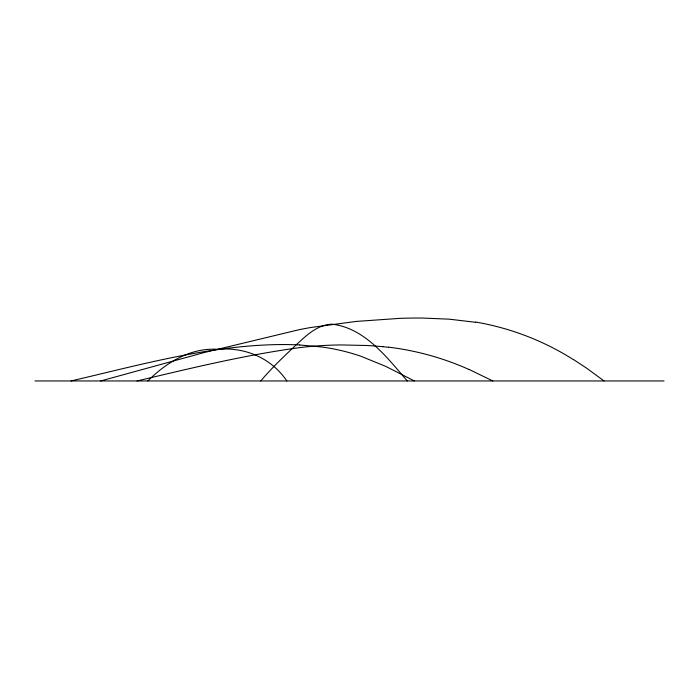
<?xml version="1.0" encoding="UTF-8"?>
<svg xmlns="http://www.w3.org/2000/svg" width="699" height="699" viewBox="0 0 699 699"><rect width="100%" height="100%" fill="white"/><g stroke="black" fill="none" stroke-linecap="round" stroke-linejoin="round"><path stroke-width="1.05" d="M260.753 380.955C271.902 367.744 284.502 355.878 297.058 344.048C306.826 334.97 317.792 324.677 331.903 324.179C364.686 327.787 387.141 357.687 407.299 380.955M147.847 380.955C166.17 362.606 190.425 347.674 217.284 349.299C244.79 346.835 271.063 357.783 286.878 380.955M100.7 380.955L204.169 352.549L298.927 329.745A394.507 394.507 0 0 1 311.011 327.473L356.28 321.418L399.968 318.351A508.444 508.444 0 0 1 422.712 318.062L449.23 319.172L475.661 322.309M71.01 380.955C140.115 364.93 209.49 345.219 280.946 344.546A355.136 350.234 -90 0 1 299.731 344.965M137.091 380.955C191.299 368.093 245.594 354.865 300.867 347.464A382.825 380.387 89.9 0 1 341.295 344.939L366.276 345.481A370.872 368.513 -90 0 1 382.912 346.713M34.95 380.955L664.05 380.955M299.731 344.974L321.156 346.914A211.596 208.669 89.8 0 1 360.667 356.158L385.769 366.39L414.376 380.955M382.912 346.713L388.443 347.307M469.064 369.43L492.812 380.955M573.503 359.539L586.872 368.347L604.032 380.955M475.704 322.047A267.63 267.63 0 0 1 573.451 359.636M388.469 347.141A283.078 281.278 -89.9 0 1 469.029 369.5"/></g></svg>
